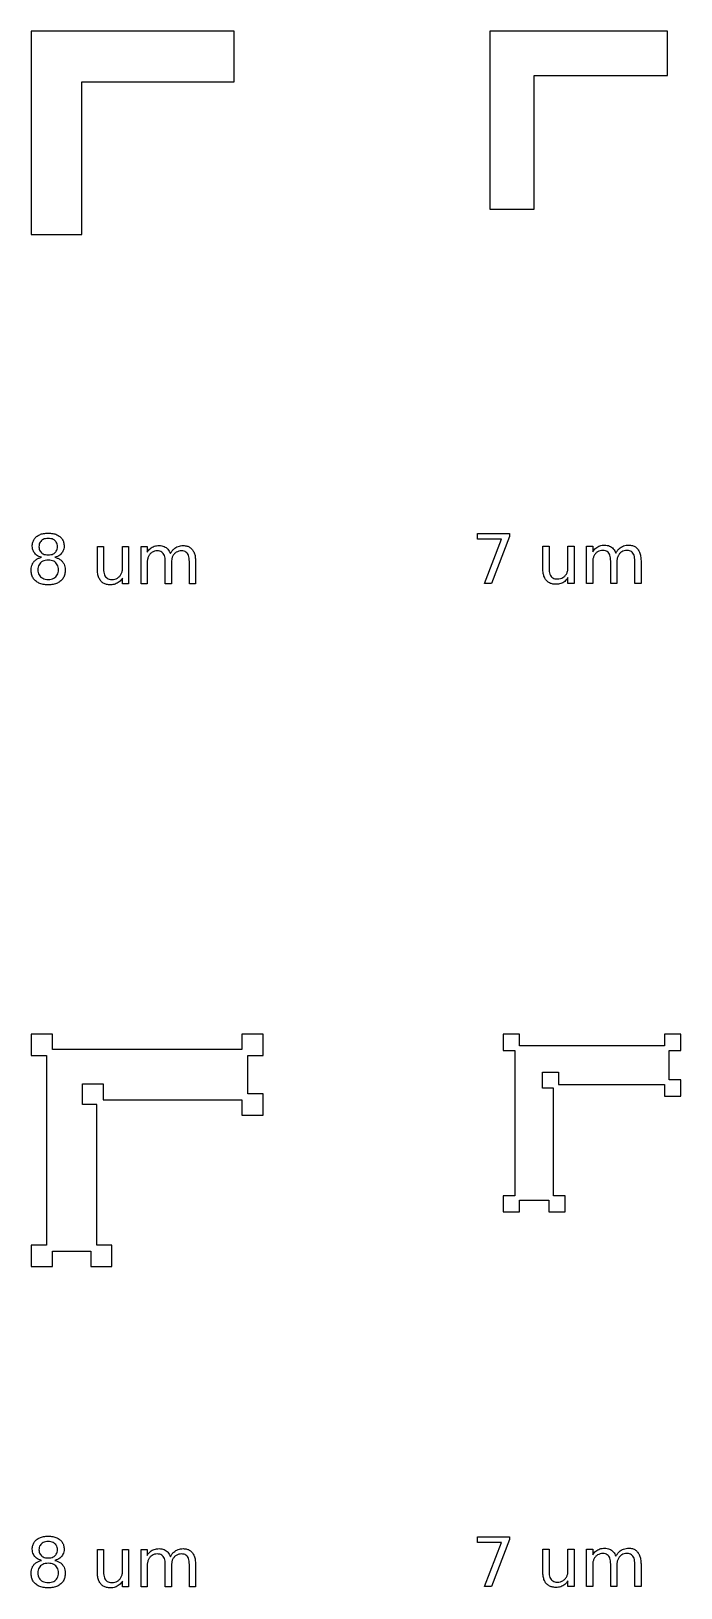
# Model space of a CAD drawing. Extents: x 1 to 50643, y 2 to 54380.
# Drawn here: x 42457 to 43183, y 23562 to 25298 of the extents above; entities that cross this region are included whole.
import ezdxf

# ---------------------------------------------------------------- set-up
doc = ezdxf.new("R2010")
doc.units = 0
doc.layers.add('Layer_1', color=7, linetype='CONTINUOUS')

msp = doc.modelspace()

# ---------------------------------------------------------------- linework, layer by layer
at = {"layer": 'Layer_1', "color": 7}
for points in [[(42457.428403, 25298.098088), (42457.428403, 25241.403295), (42457.428403, 25071.326371), (42514.123026, 25071.326371), (42514.123026, 25241.403295), (42684.200092, 25241.403295), (42684.200092, 25298.098088), (42514.123026, 25298.098088)], [(42969.456767, 25298.098088), (42969.456767, 25248.490166), (42969.456767, 25099.672832), (43019.064491, 25099.672832), (43019.064491, 25248.490166), (43167.881994, 25248.490166), (43167.881994, 25298.098088), (43019.064491, 25298.098088)], [(42955.84186, 24737.634701), (42991.55711, 24737.634701), (42991.55711, 24734.434973), (42971.392884, 24682.090046), (42963.542967, 24682.090046), (42982.51669, 24731.310028), (42955.84186, 24731.310028)], [(42466.204307, 24723.024279)], [(42468.957363, 24711.156506)], [(42476.472432, 24707.956778)], [(42457.428403, 24179.16842), (42457.428403, 24155.438464), (42474.443933, 24155.438464), (42474.443933, 24105.913228), (42474.443933, 23943.913486), (42457.428403, 23943.913486), (42457.428403, 23920.183246), (42481.158643, 23920.183246), (42481.158643, 23937.198776), (42523.97087, 23937.198776), (42523.97087, 23920.183246), (42547.70111, 23920.183246), (42547.70111, 23943.913486), (42530.683879, 23943.913486), (42530.683879, 24100.737447), (42514.662459, 24100.737447), (42514.662459, 24123.842931), (42537.769644, 24123.842931), (42537.769644, 24105.913228), (42692.683621, 24105.913228), (42692.683621, 24088.897414), (42716.413861, 24088.897414), (42716.413861, 24112.629355), (42699.398047, 24112.629355), (42699.398047, 24155.438464), (42716.413861, 24155.438464), (42716.413861, 24179.16842), (42692.683621, 24179.16842), (42692.683621, 24162.15289), (42530.683879, 24162.15289), (42481.158643, 24162.15289), (42481.158643, 24179.16842)], [(42984.563163, 24179.16842), (42984.563163, 24160.999926), (42997.590913, 24160.999926), (42997.590913, 24123.081999), (42997.590913, 23999.050641), (42984.563163, 23999.050641), (42984.563163, 23980.881977), (43002.731827, 23980.881977), (43002.731827, 23993.909727), (43035.510257, 23993.909727), (43035.510257, 23980.881977), (43053.678638, 23980.881977), (43053.678638, 23999.050641), (43040.649754, 23999.050641), (43040.649754, 24119.119447), (43028.38339, 24119.119447), (43028.38339, 24136.809623), (43046.074983, 24136.809623), (43046.074983, 24123.081999), (43164.681396, 24123.081999), (43164.681396, 24110.054221), (43182.849776, 24110.054221), (43182.849776, 24128.224302), (43169.82231, 24128.224302), (43169.82231, 24160.999898), (43182.849776, 24160.999898), (43182.849776, 24179.168392), (43164.681396, 24179.168392), (43164.681396, 24166.14084), (43040.649754, 24166.14084), (43002.731827, 24166.14084), (43002.731827, 24179.168392)], [(42955.84186, 23618.686494), (42991.55711, 23618.686494), (42991.55711, 23615.486766), (42971.392884, 23563.14184), (42963.542967, 23563.14184), (42982.51669, 23612.361821), (42955.84186, 23612.361821)], [(42466.204307, 23604.104419)], [(42468.957363, 23592.236646)], [(42476.472432, 23589.036918)]]:
    msp.add_lwpolyline(points, close=True, dxfattribs=at)
for points in [[(42531.421822, 24698.023637), (42531.421822, 24723.247548), (42538.267247, 24723.247548), (42538.267247, 24698.283891)], [(42559.473221, 24699.623231), (42559.473221, 24723.247548), (42566.318647, 24723.247548), (42566.318647, 24681.57981), (42559.473221, 24681.57981), (42559.473221, 24687.978726)], [(42587.040746, 24705.129344), (42587.040746, 24681.57981), (42580.158118, 24681.57981), (42580.158118, 24723.247548), (42587.040746, 24723.247548), (42587.040746, 24716.774119)], [(42612.859895, 24715.249037), (42612.860003, 24715.248767)], [(43028.760482, 24698.533873), (43028.760482, 24723.757784), (43035.605908, 24723.757784), (43035.605908, 24698.794128)], [(43056.811881, 24700.133467), (43056.811881, 24723.757784), (43063.657307, 24723.757784), (43063.657307, 24682.090046), (43056.811881, 24682.090046), (43056.811881, 24688.488962)], [(43084.379407, 24705.63958), (43084.379407, 24682.090046), (43077.496779, 24682.090046), (43077.496779, 24723.757784), (43084.379407, 24723.757784), (43084.379407, 24717.284355)], [(43110.198556, 24715.759274), (43110.198664, 24715.759004)], [(42531.421876, 24698.024447), (42531.421822, 24698.023637)], [(42614.01325, 24705.129344), (42614.01325, 24681.57981), (42607.130622, 24681.57981), (42607.130622, 24706.50594)], [(42640.985753, 24706.729208), (42640.985753, 24681.57981), (42634.103125, 24681.57981), (42634.103125, 24706.50594)], [(43028.760536, 24698.534683), (43028.760482, 24698.533873)], [(43111.35191, 24705.63958), (43111.35191, 24682.090046), (43104.469282, 24682.090046), (43104.469282, 24707.016176)], [(43138.324414, 24707.239444), (43138.324414, 24682.090046), (43131.441786, 24682.090046), (43131.441786, 24707.016176)], [(42531.421822, 23579.103777), (42531.421822, 23604.327688), (42538.267247, 23604.327688), (42538.267247, 23579.364031)], [(42559.473221, 23580.703371), (42559.473221, 23604.327688), (42566.318647, 23604.327688), (42566.318647, 23562.65995), (42559.473221, 23562.65995), (42559.473221, 23569.058866)], [(42587.040746, 23586.209484), (42587.040746, 23562.65995), (42580.158118, 23562.65995), (42580.158118, 23604.327688), (42587.040746, 23604.327688), (42587.040746, 23597.854259)], [(43028.760482, 23579.585666), (43028.760482, 23604.809577), (43035.605908, 23604.809577), (43035.605908, 23579.845921)], [(43056.811881, 23581.185261), (43056.811881, 23604.809577), (43063.657307, 23604.809577), (43063.657307, 23563.14184), (43056.811881, 23563.14184), (43056.811881, 23569.540756)], [(43084.379407, 23586.691374), (43084.379407, 23563.14184), (43077.496779, 23563.14184), (43077.496779, 23604.809577), (43084.379407, 23604.809577), (43084.379407, 23598.336148)], [(42614.01325, 23586.209484), (42614.01325, 23562.65995), (42607.130622, 23562.65995), (42607.130622, 23587.58608)], [(42612.859895, 23596.329177), (42612.860003, 23596.328907)], [(42640.985753, 23587.809348), (42640.985753, 23562.65995), (42634.103125, 23562.65995), (42634.103125, 23587.58608)], [(43111.35191, 23586.691374), (43111.35191, 23563.14184), (43104.469282, 23563.14184), (43104.469282, 23588.06797)], [(43110.198556, 23596.811067), (43110.198664, 23596.810797)], [(43138.324414, 23588.291238), (43138.324414, 23563.14184), (43131.441786, 23563.14184), (43131.441786, 23588.06797)], [(42531.421876, 23579.104587), (42531.421822, 23579.103777)], [(43028.760536, 23579.586476), (43028.760482, 23579.585666)]]:
    msp.add_lwpolyline(points, dxfattribs=at)
for points, knots in [([(42461.405066, 24715.658047), (42460.866667, 24716.425044), (42459.782551, 24717.969464), (42458.90761, 24720.765323), (42458.60352, 24724.108302), (42459.034393, 24727.798092), (42460.626254, 24731.54339), (42462.504959, 24733.349882), (42463.451223, 24734.259774)], [0, 0, 0, 0, 2.797246, 5.63252, 8.660658, 12.823501, 16.670256, 20.574039, 20.574039, 20.574039, 20.574039]), ([(42463.451223, 24734.259774), (42464.605874, 24735.043588), (42467.016892, 24736.680264), (42471.541762, 24737.882952), (42476.474573, 24738.255538), (42481.426556, 24737.897902), (42485.903545, 24736.636503), (42489.550796, 24734.464087), (42492.288826, 24731.505566), (42493.918916, 24727.809183), (42494.340505, 24724.106068), (42494.035105, 24720.76403), (42493.145535, 24717.965731), (42492.048222, 24716.424463), (42491.502568, 24715.658047)], [0, 0, 0, 0, 4.16136, 8.689301, 13.824853, 18.976882, 23.504823, 27.652034, 31.555817, 35.402571, 39.565414, 42.593962, 45.433163, 48.24145, 48.24145, 48.24145, 48.24145]), ([(42468.882986, 24729.757963), (42468.34546, 24729.178857), (42467.256218, 24728.005356), (42466.352602, 24725.620275), (42466.255433, 24723.91928), (42466.204307, 24723.024279)], [0, 0, 0, 0, 2.3535, 4.769139, 7.451543, 7.451543, 7.451543, 7.451543]), ([(42484.024783, 24729.757963), (42483.364917, 24730.247645), (42481.99252, 24731.266091), (42479.353469, 24732.024179), (42476.465577, 24732.258167), (42473.574029, 24732.024243), (42470.921661, 24731.268236), (42469.544226, 24730.247817), (42468.882986, 24729.757963)], [0, 0, 0, 0, 2.448036, 5.091447, 8.092183, 11.113504, 13.768727, 16.220219, 16.220219, 16.220219, 16.220219]), ([(42484.024783, 24716.290326), (42484.578401, 24716.868133), (42485.696137, 24718.034705), (42486.603412, 24720.42386), (42486.869422, 24723.02435), (42486.603436, 24725.624805), (42485.696208, 24728.013945), (42484.578408, 24729.180294), (42484.024783, 24729.757963)], [0, 0, 0, 0, 2.379857, 4.804849, 7.488331, 10.172021, 12.59693, 14.976488, 14.976488, 14.976488, 14.976488]), ([(42462.335125, 24684.816524), (42461.344937, 24685.860964), (42459.326455, 24687.990035), (42457.7355, 24692.392118), (42457.292744, 24696.664376), (42457.619834, 24700.524868), (42458.656273, 24703.618186), (42460.38568, 24706.300115), (42462.725026, 24708.512969), (42465.628577, 24710.214017), (42467.819598, 24710.834368), (42468.957363, 24711.156506)], [0, 0, 0, 0, 4.277522, 8.719652, 13.714064, 17.095956, 20.264674, 23.399662, 26.572028, 29.845402, 33.381415, 33.381415, 33.381415, 33.381415]), ([(42468.957363, 24711.156506), (42467.946217, 24711.458796), (42465.997582, 24712.041356), (42463.383767, 24713.562566), (42462.057808, 24714.966781), (42461.405066, 24715.658047)], [0, 0, 0, 0, 3.160961, 6.091662, 8.933233, 8.933233, 8.933233, 8.933233]), ([(42466.204307, 24723.024279), (42466.255428, 24722.129151), (42466.35258, 24720.428003), (42467.256139, 24718.042767), (42468.345453, 24716.869356), (42468.882986, 24716.290326)], [0, 0, 0, 0, 2.682791, 5.098514, 7.451851, 7.451851, 7.451851, 7.451851]), ([(42468.882986, 24716.290326), (42469.544226, 24715.800471), (42470.921661, 24714.780052), (42473.574029, 24714.024045), (42476.465577, 24713.790122), (42479.353469, 24714.02411), (42481.99252, 24714.782198), (42483.364917, 24715.800643), (42484.024783, 24716.290326)], [0, 0, 0, 0, 2.451492, 5.106715, 8.128037, 11.128772, 13.772183, 16.220219, 16.220219, 16.220219, 16.220219]), ([(42491.502568, 24715.658047), (42490.858336, 24714.966857), (42489.55035, 24713.563532), (42486.960868, 24712.041172), (42485.027725, 24711.458717), (42484.024702, 24711.156506)], [0, 0, 0, 0, 2.823855, 5.733271, 8.870728, 8.870728, 8.870728, 8.870728]), ([(42484.024702, 24711.156506), (42485.158596, 24710.832286), (42487.339849, 24710.208588), (42490.267652, 24708.537011), (42491.743881, 24706.976067), (42492.469857, 24706.208429)], [0, 0, 0, 0, 3.532212, 6.794864, 9.951952, 9.951952, 9.951952, 9.951952]), ([(42587.040746, 24716.774119), (42587.570302, 24717.571267), (42588.590886, 24719.107566), (42590.497072, 24721.022275), (42592.61697, 24722.503824), (42594.995249, 24723.531513), (42597.62841, 24724.13017), (42600.438861, 24724.322749), (42603.250996, 24724.096805), (42605.90471, 24723.353074), (42607.399242, 24722.410031), (42608.135059, 24721.945734)], [0, 0, 0, 0, 2.865467, 5.522456, 8.050769, 10.581136, 13.243204, 16.115017, 18.999335, 21.678935, 24.27766, 24.27766, 24.27766, 24.27766]), ([(42590.128624, 24714.727988), (42589.505966, 24713.876751), (42588.218139, 24712.11616), (42587.213711, 24708.767771), (42587.1006, 24706.388404), (42587.040746, 24705.129344)], [0, 0, 0, 0, 3.146235, 6.507269, 10.284576, 10.284576, 10.284576, 10.284576]), ([(42605.009979, 24715.397523), (42604.489064, 24715.981521), (42603.432404, 24717.166145), (42601.070604, 24718.126824), (42598.273412, 24718.40532), (42595.261212, 24718.066352), (42592.306631, 24716.873422), (42590.855753, 24715.444242), (42590.128624, 24714.727988)], [0, 0, 0, 0, 2.321249, 4.708593, 7.42296, 10.704416, 13.726629, 16.762952, 16.762952, 16.762952, 16.762952]), ([(42607.130622, 24706.50594), (42607.089621, 24707.72879), (42607.014619, 24709.965759), (42606.391303, 24713.042199), (42605.442311, 24714.660345), (42605.009979, 24715.397523)], [0, 0, 0, 0, 3.674136, 6.721127, 9.270793, 9.270793, 9.270793, 9.270793]), ([(42608.135059, 24721.945734), (42608.812244, 24721.383994), (42610.19273, 24720.238848), (42611.788241, 24717.924939), (42612.493577, 24716.163727), (42612.859895, 24715.249037)], [0, 0, 0, 0, 2.630463, 5.362369, 8.314268, 8.314268, 8.314268, 8.314268]), ([(42612.860003, 24715.248767), (42613.437357, 24716.205687), (42614.541836, 24718.036275), (42616.619506, 24720.344823), (42618.930471, 24722.131734), (42621.518422, 24723.376619), (42624.37422, 24724.104933), (42627.722628, 24724.358405), (42631.33611, 24723.965645), (42634.930664, 24722.422518), (42636.609703, 24720.593165), (42637.451447, 24719.676066)], [0, 0, 0, 0, 3.346831, 6.402488, 9.257338, 12.058267, 14.954848, 18.048226, 22.090022, 25.769364, 29.468256, 29.468256, 29.468256, 29.468256]), ([(42634.103125, 24706.50594), (42634.066892, 24707.726687), (42634.000475, 24709.964383), (42633.319043, 24713.00115), (42632.147281, 24715.409105), (42630.388389, 24717.140821), (42628.091592, 24718.132715), (42625.291483, 24718.401351), (42622.267827, 24718.077444), (42619.324757, 24716.871459), (42616.959012, 24714.831991), (42615.22298, 24712.118038), (42614.175734, 24708.793848), (42614.06951, 24706.398181), (42614.01325, 24705.129344)], [0, 0, 0, 0, 3.657612, 6.704603, 9.268965, 11.584273, 13.948965, 16.622292, 19.944293, 22.984484, 26.013613, 29.163319, 32.536177, 36.334097, 36.334097, 36.334097, 36.334097]), ([(42637.451447, 24719.676066), (42638.168105, 24718.553267), (42639.691375, 24716.166738), (42640.790483, 24711.676637), (42640.917522, 24708.457931), (42640.985753, 24706.729208)], [0, 0, 0, 0, 3.974643, 8.448175, 13.638508, 13.638508, 13.638508, 13.638508]), ([(43084.379407, 24717.284355), (43084.908963, 24718.081503), (43085.929547, 24719.617802), (43087.835733, 24721.532511), (43089.955631, 24723.01406), (43092.33391, 24724.041749), (43094.967071, 24724.640407), (43097.777522, 24724.832985), (43100.589657, 24724.607042), (43103.243371, 24723.863311), (43104.737903, 24722.920268), (43105.473719, 24722.455971)], [0, 0, 0, 0, 2.865467, 5.522456, 8.050769, 10.581136, 13.243204, 16.115017, 18.999335, 21.678935, 24.27766, 24.27766, 24.27766, 24.27766]), ([(43087.467285, 24715.238224), (43086.844626, 24714.386987), (43085.556799, 24712.626396), (43084.552371, 24709.278008), (43084.43926, 24706.89864), (43084.379407, 24705.63958)], [0, 0, 0, 0, 3.146235, 6.507269, 10.284576, 10.284576, 10.284576, 10.284576]), ([(43102.348639, 24715.907759), (43101.827725, 24716.491757), (43100.771064, 24717.676381), (43098.409264, 24718.63706), (43095.612072, 24718.915557), (43092.599872, 24718.576588), (43089.645291, 24717.383658), (43088.194413, 24715.954478), (43087.467285, 24715.238224)], [0, 0, 0, 0, 2.321249, 4.708593, 7.42296, 10.704416, 13.726629, 16.762952, 16.762952, 16.762952, 16.762952]), ([(43104.469282, 24707.016176), (43104.428282, 24708.239026), (43104.35328, 24710.475995), (43103.729964, 24713.552435), (43102.780971, 24715.170581), (43102.348639, 24715.907759)], [0, 0, 0, 0, 3.674136, 6.721127, 9.270793, 9.270793, 9.270793, 9.270793]), ([(43105.473719, 24722.455971), (43106.150905, 24721.89423), (43107.531391, 24720.749084), (43109.126902, 24718.435176), (43109.832238, 24716.673964), (43110.198556, 24715.759274)], [0, 0, 0, 0, 2.630463, 5.362369, 8.314268, 8.314268, 8.314268, 8.314268]), ([(43110.198664, 24715.759004), (43110.776018, 24716.715923), (43111.880497, 24718.546511), (43113.958167, 24720.85506), (43116.269132, 24722.64197), (43118.857083, 24723.886855), (43121.71288, 24724.61517), (43125.061288, 24724.868641), (43128.67477, 24724.475881), (43132.269325, 24722.932754), (43133.948363, 24721.103402), (43134.790107, 24720.186302)], [0, 0, 0, 0, 3.346831, 6.402488, 9.257338, 12.058267, 14.954848, 18.048226, 22.090022, 25.769364, 29.468256, 29.468256, 29.468256, 29.468256]), ([(43131.441786, 24707.016176), (43131.405553, 24708.236923), (43131.339135, 24710.474619), (43130.657704, 24713.511387), (43129.485942, 24715.919341), (43127.72705, 24717.651057), (43125.430252, 24718.642951), (43122.630144, 24718.911587), (43119.606488, 24718.587681), (43116.663418, 24717.381696), (43114.297672, 24715.342227), (43112.561641, 24712.628274), (43111.514394, 24709.304084), (43111.40817, 24706.908417), (43111.35191, 24705.63958)], [0, 0, 0, 0, 3.657612, 6.704603, 9.268965, 11.584273, 13.948965, 16.622292, 19.944293, 22.984484, 26.013613, 29.163319, 32.536177, 36.334097, 36.334097, 36.334097, 36.334097]), ([(43134.790107, 24720.186302), (43135.506765, 24719.063503), (43137.030035, 24716.676974), (43138.129143, 24712.186873), (43138.256183, 24708.968168), (43138.324414, 24707.239444)], [0, 0, 0, 0, 3.974643, 8.448175, 13.638508, 13.638508, 13.638508, 13.638508]), ([(42468.027277, 24705.092357), (42467.412995, 24704.407602), (42466.166129, 24703.017689), (42465.170639, 24700.231943), (42464.874555, 24697.205127), (42465.17064, 24694.178335), (42466.166147, 24691.392689), (42467.412997, 24690.002811), (42468.027277, 24689.318065)], [0, 0, 0, 0, 2.737339, 5.55624, 8.683292, 11.810196, 14.629013, 17.366328, 17.366328, 17.366328, 17.366328]), ([(42476.472432, 24707.956778), (42475.36076, 24707.901514), (42473.258105, 24707.796986), (42470.301002, 24706.857811), (42468.770451, 24705.669401), (42468.027277, 24705.092357)], [0, 0, 0, 0, 3.334586, 6.307156, 9.112846, 9.112846, 9.112846, 9.112846]), ([(42484.917586, 24705.092357), (42484.180188, 24705.669729), (42482.657724, 24706.861792), (42479.697437, 24707.797934), (42477.589488, 24707.901759), (42476.472432, 24707.956778)], [0, 0, 0, 0, 2.792089, 5.764659, 9.115704, 9.115704, 9.115704, 9.115704]), ([(42484.917586, 24689.318065), (42485.538782, 24690.007984), (42486.794726, 24691.402874), (42487.807664, 24694.186882), (42488.109036, 24697.210658), (42487.808797, 24700.233994), (42486.798815, 24703.021817), (42485.539147, 24704.408247), (42484.917586, 24705.092357)], [0, 0, 0, 0, 2.763037, 5.586354, 8.69737, 11.824874, 14.648275, 17.398468, 17.398468, 17.398468, 17.398468]), ([(42492.469857, 24706.208429), (42493.082552, 24705.355383), (42494.314532, 24703.640115), (42495.317471, 24700.518588), (42495.655615, 24696.666949), (42495.206174, 24692.389242), (42493.601252, 24687.98595), (42491.569985, 24685.860351), (42490.572482, 24684.816524)], [0, 0, 0, 0, 3.134988, 6.303706, 9.685598, 14.680463, 19.127178, 23.417912, 23.417912, 23.417912, 23.417912]), ([(42553.669489, 24682.323857), (42552.913264, 24681.956465), (42551.371177, 24681.207284), (42548.773493, 24680.626996), (42545.498637, 24680.40529), (42541.762725, 24680.766774), (42537.932342, 24682.269871), (42534.926156, 24684.88805), (42532.835403, 24688.490858), (42531.608068, 24692.982448), (42531.487067, 24696.259108), (42531.421876, 24698.024447)], [0, 0, 0, 0, 2.515219, 5.129008, 7.918347, 12.348616, 16.275096, 20.064312, 24.07324, 28.599235, 33.885937, 33.885937, 33.885937, 33.885937]), ([(42538.267247, 24698.283891), (42538.311605, 24697.0767), (42538.393422, 24694.85009), (42539.092386, 24691.765948), (42540.10489, 24690.143745), (42540.573902, 24689.392308)], [0, 0, 0, 0, 3.625967, 6.687936, 9.3303, 9.3303, 9.3303, 9.3303]), ([(42556.236533, 24689.9876), (42556.888633, 24690.837809), (42558.232173, 24692.589519), (42559.292358, 24695.960549), (42559.410678, 24698.356658), (42559.473221, 24699.623231)], [0, 0, 0, 0, 3.19546, 6.5837, 10.383001, 10.383001, 10.383001, 10.383001]), ([(43051.008149, 24682.834094), (43050.251924, 24682.466702), (43048.709838, 24681.71752), (43046.112154, 24681.137232), (43042.837297, 24680.915526), (43039.101385, 24681.27701), (43035.271003, 24682.780107), (43032.264816, 24685.398287), (43030.174064, 24689.001094), (43028.946729, 24693.492684), (43028.825727, 24696.769345), (43028.760536, 24698.534683)], [0, 0, 0, 0, 2.515219, 5.129008, 7.918347, 12.348616, 16.275096, 20.064312, 24.07324, 28.599235, 33.885937, 33.885937, 33.885937, 33.885937]), ([(43035.605908, 24698.794128), (43035.650266, 24697.586937), (43035.732082, 24695.360326), (43036.431047, 24692.276184), (43037.44355, 24690.653982), (43037.912563, 24689.902544)], [0, 0, 0, 0, 3.625967, 6.687936, 9.3303, 9.3303, 9.3303, 9.3303]), ([(43053.575194, 24690.497836), (43054.227293, 24691.348045), (43055.570833, 24693.099755), (43056.631019, 24696.470786), (43056.749338, 24698.866895), (43056.811881, 24700.133467)], [0, 0, 0, 0, 3.19546, 6.5837, 10.383001, 10.383001, 10.383001, 10.383001]), ([(42490.572482, 24684.816524), (42489.361913, 24683.940863), (42486.81432, 24682.098069), (42481.888143, 24680.769977), (42476.471088, 24680.356384), (42471.049767, 24680.770572), (42466.113362, 24682.099897), (42463.552809, 24683.940986), (42462.335125, 24684.816524)], [0, 0, 0, 0, 4.450378, 9.365641, 15.036728, 20.711935, 25.639057, 30.106861, 30.106861, 30.106861, 30.106861]), ([(42468.027277, 24689.318065), (42468.770447, 24688.73932), (42470.300973, 24687.54742), (42473.258092, 24686.635858), (42476.472432, 24686.356896), (42479.686771, 24686.635858), (42482.643891, 24687.54742), (42484.174417, 24688.73932), (42484.917586, 24689.318065)], [0, 0, 0, 0, 2.805776, 5.778375, 9.112963, 12.447552, 15.420151, 18.225926, 18.225926, 18.225926, 18.225926]), ([(42540.573902, 24689.392308), (42541.137289, 24688.80056), (42542.282697, 24687.597492), (42544.763757, 24686.630092), (42547.700223, 24686.346819), (42550.850695, 24686.682076), (42553.944293, 24687.844796), (42555.476352, 24689.276977), (42556.236533, 24689.9876)], [0, 0, 0, 0, 2.42579, 4.931814, 7.769833, 11.227324, 14.3707, 17.46644, 17.46644, 17.46644, 17.46644]), ([(42559.473221, 24687.978726), (42558.911685, 24687.189537), (42557.827779, 24685.666202), (42555.877131, 24683.731078), (42554.392912, 24682.78499), (42553.669489, 24682.323857)], [0, 0, 0, 0, 2.903556, 5.604602, 8.172962, 8.172962, 8.172962, 8.172962]), ([(43037.912563, 24689.902544), (43038.47595, 24689.310796), (43039.621357, 24688.107728), (43042.102418, 24687.140329), (43045.038883, 24686.857055), (43048.189356, 24687.192312), (43051.282953, 24688.355032), (43052.815013, 24689.787213), (43053.575194, 24690.497836)], [0, 0, 0, 0, 2.42579, 4.931814, 7.769833, 11.227324, 14.3707, 17.46644, 17.46644, 17.46644, 17.46644]), ([(43056.811881, 24688.488962), (43056.250346, 24687.699773), (43055.166439, 24686.176438), (43053.215791, 24684.241315), (43051.731572, 24683.295226), (43051.008149, 24682.834094)], [0, 0, 0, 0, 2.903556, 5.604602, 8.172962, 8.172962, 8.172962, 8.172962]), ([(42463.451223, 23615.339914), (42464.605874, 23616.123728), (42467.016892, 23617.760404), (42471.541762, 23618.963092), (42476.474573, 23619.335678), (42481.426556, 23618.978042), (42485.903545, 23617.716643), (42489.550796, 23615.544227), (42492.288826, 23612.585706), (42493.918916, 23608.889323), (42494.340505, 23605.186208), (42494.035105, 23601.84417), (42493.145535, 23599.045871), (42492.048222, 23597.504603), (42491.502568, 23596.738187)], [0, 0, 0, 0, 4.16136, 8.689301, 13.824853, 18.976882, 23.504823, 27.652034, 31.555817, 35.402571, 39.565414, 42.593962, 45.433163, 48.24145, 48.24145, 48.24145, 48.24145]), ([(42461.405066, 23596.738187), (42460.866667, 23597.505184), (42459.782551, 23599.049604), (42458.90761, 23601.845463), (42458.60352, 23605.188442), (42459.034393, 23608.878232), (42460.626254, 23612.62353), (42462.504959, 23614.430022), (42463.451223, 23615.339914)], [0, 0, 0, 0, 2.797246, 5.63252, 8.660658, 12.823501, 16.670256, 20.574039, 20.574039, 20.574039, 20.574039]), ([(42468.882986, 23610.838103), (42468.34546, 23610.258997), (42467.256218, 23609.085495), (42466.352602, 23606.700415), (42466.255433, 23604.99942), (42466.204307, 23604.104419)], [0, 0, 0, 0, 2.3535, 4.769139, 7.451543, 7.451543, 7.451543, 7.451543]), ([(42466.204307, 23604.104419), (42466.255428, 23603.209291), (42466.35258, 23601.508143), (42467.256139, 23599.122907), (42468.345453, 23597.949496), (42468.882986, 23597.370466)], [0, 0, 0, 0, 2.682791, 5.098514, 7.451851, 7.451851, 7.451851, 7.451851]), ([(42484.024783, 23610.838103), (42483.364917, 23611.327785), (42481.99252, 23612.346231), (42479.353469, 23613.104319), (42476.465577, 23613.338307), (42473.574029, 23613.104383), (42470.921661, 23612.348376), (42469.544226, 23611.327957), (42468.882986, 23610.838103)], [0, 0, 0, 0, 2.448036, 5.091447, 8.092183, 11.113504, 13.768727, 16.220219, 16.220219, 16.220219, 16.220219]), ([(42484.024783, 23597.370466), (42484.578401, 23597.948273), (42485.696137, 23599.114845), (42486.603412, 23601.504), (42486.869422, 23604.10449), (42486.603436, 23606.704945), (42485.696208, 23609.094085), (42484.578408, 23610.260434), (42484.024783, 23610.838103)], [0, 0, 0, 0, 2.379857, 4.804849, 7.488331, 10.172021, 12.59693, 14.976488, 14.976488, 14.976488, 14.976488]), ([(42587.040746, 23597.854259), (42587.570302, 23598.651407), (42588.590886, 23600.187706), (42590.497072, 23602.102415), (42592.61697, 23603.583964), (42594.995249, 23604.611653), (42597.62841, 23605.21031), (42600.438861, 23605.402889), (42603.250996, 23605.176945), (42605.90471, 23604.433214), (42607.399242, 23603.490171), (42608.135059, 23603.025874)], [0, 0, 0, 0, 2.865467, 5.522456, 8.050769, 10.581136, 13.243204, 16.115017, 18.999335, 21.678935, 24.27766, 24.27766, 24.27766, 24.27766]), ([(42605.009979, 23596.477663), (42604.489064, 23597.061661), (42603.432404, 23598.246285), (42601.070604, 23599.206964), (42598.273412, 23599.48546), (42595.261212, 23599.146492), (42592.306631, 23597.953562), (42590.855753, 23596.524382), (42590.128624, 23595.808128)], [0, 0, 0, 0, 2.321249, 4.708593, 7.42296, 10.704416, 13.726629, 16.762952, 16.762952, 16.762952, 16.762952]), ([(42608.135059, 23603.025874), (42608.812244, 23602.464134), (42610.19273, 23601.318988), (42611.788241, 23599.005079), (42612.493577, 23597.243867), (42612.859895, 23596.329177)], [0, 0, 0, 0, 2.630463, 5.362369, 8.314268, 8.314268, 8.314268, 8.314268]), ([(42612.860003, 23596.328907), (42613.437357, 23597.285827), (42614.541836, 23599.116415), (42616.619506, 23601.424963), (42618.930471, 23603.211874), (42621.518422, 23604.456759), (42624.37422, 23605.185073), (42627.722628, 23605.438545), (42631.33611, 23605.045785), (42634.930664, 23603.502658), (42636.609703, 23601.673305), (42637.451447, 23600.756206)], [0, 0, 0, 0, 3.346831, 6.402488, 9.257338, 12.058267, 14.954848, 18.048226, 22.090022, 25.769364, 29.468256, 29.468256, 29.468256, 29.468256]), ([(42634.103125, 23587.58608), (42634.066892, 23588.806827), (42634.000475, 23591.044523), (42633.319043, 23594.08129), (42632.147281, 23596.489245), (42630.388389, 23598.220961), (42628.091592, 23599.212855), (42625.291483, 23599.481491), (42622.267827, 23599.157584), (42619.324757, 23597.951599), (42616.959012, 23595.912131), (42615.22298, 23593.198178), (42614.175734, 23589.873988), (42614.06951, 23587.478321), (42614.01325, 23586.209484)], [0, 0, 0, 0, 3.657612, 6.704603, 9.268965, 11.584273, 13.948965, 16.622292, 19.944293, 22.984484, 26.013613, 29.163319, 32.536177, 36.334097, 36.334097, 36.334097, 36.334097]), ([(42637.451447, 23600.756206), (42638.168105, 23599.633407), (42639.691375, 23597.246878), (42640.790483, 23592.756777), (42640.917522, 23589.538071), (42640.985753, 23587.809348)], [0, 0, 0, 0, 3.974643, 8.448175, 13.638508, 13.638508, 13.638508, 13.638508]), ([(43084.379407, 23598.336148), (43084.908963, 23599.133296), (43085.929547, 23600.669595), (43087.835733, 23602.584305), (43089.955631, 23604.065853), (43092.33391, 23605.093543), (43094.967071, 23605.6922), (43097.777522, 23605.884779), (43100.589657, 23605.658835), (43103.243371, 23604.915104), (43104.737903, 23603.972061), (43105.473719, 23603.507764)], [0, 0, 0, 0, 2.865467, 5.522456, 8.050769, 10.581136, 13.243204, 16.115017, 18.999335, 21.678935, 24.27766, 24.27766, 24.27766, 24.27766]), ([(43102.348639, 23596.959553), (43101.827725, 23597.54355), (43100.771064, 23598.728175), (43098.409264, 23599.688854), (43095.612072, 23599.96735), (43092.599872, 23599.628382), (43089.645291, 23598.435452), (43088.194413, 23597.006272), (43087.467285, 23596.290018)], [0, 0, 0, 0, 2.321249, 4.708593, 7.42296, 10.704416, 13.726629, 16.762952, 16.762952, 16.762952, 16.762952]), ([(43105.473719, 23603.507764), (43106.150905, 23602.946023), (43107.531391, 23601.800878), (43109.126902, 23599.486969), (43109.832238, 23597.725757), (43110.198556, 23596.811067)], [0, 0, 0, 0, 2.630463, 5.362369, 8.314268, 8.314268, 8.314268, 8.314268]), ([(43110.198664, 23596.810797), (43110.776018, 23597.767717), (43111.880497, 23599.598305), (43113.958167, 23601.906853), (43116.269132, 23603.693764), (43118.857083, 23604.938649), (43121.71288, 23605.666963), (43125.061288, 23605.920434), (43128.67477, 23605.527674), (43132.269325, 23603.984548), (43133.948363, 23602.155195), (43134.790107, 23601.238096)], [0, 0, 0, 0, 3.346831, 6.402488, 9.257338, 12.058267, 14.954848, 18.048226, 22.090022, 25.769364, 29.468256, 29.468256, 29.468256, 29.468256]), ([(43131.441786, 23588.06797), (43131.405553, 23589.288717), (43131.339135, 23591.526413), (43130.657704, 23594.56318), (43129.485942, 23596.971135), (43127.72705, 23598.702851), (43125.430252, 23599.694745), (43122.630144, 23599.963381), (43119.606488, 23599.639474), (43116.663418, 23598.433489), (43114.297672, 23596.394021), (43112.561641, 23593.680068), (43111.514394, 23590.355877), (43111.40817, 23587.960211), (43111.35191, 23586.691374)], [0, 0, 0, 0, 3.657612, 6.704603, 9.268965, 11.584273, 13.948965, 16.622292, 19.944293, 22.984484, 26.013613, 29.163319, 32.536177, 36.334097, 36.334097, 36.334097, 36.334097]), ([(43134.790107, 23601.238096), (43135.506765, 23600.115297), (43137.030035, 23597.728768), (43138.129143, 23593.238666), (43138.256183, 23590.019961), (43138.324414, 23588.291238)], [0, 0, 0, 0, 3.974643, 8.448175, 13.638508, 13.638508, 13.638508, 13.638508]), ([(42462.335125, 23565.896664), (42461.344937, 23566.941104), (42459.326455, 23569.070175), (42457.7355, 23573.472258), (42457.292744, 23577.744516), (42457.619834, 23581.605008), (42458.656273, 23584.698326), (42460.38568, 23587.380255), (42462.725026, 23589.593109), (42465.628577, 23591.294157), (42467.819598, 23591.914508), (42468.957363, 23592.236646)], [0, 0, 0, 0, 4.277522, 8.719652, 13.714064, 17.095956, 20.264674, 23.399662, 26.572028, 29.845402, 33.381415, 33.381415, 33.381415, 33.381415]), ([(42468.957363, 23592.236646), (42467.946217, 23592.538936), (42465.997582, 23593.121496), (42463.383767, 23594.642706), (42462.057808, 23596.046921), (42461.405066, 23596.738187)], [0, 0, 0, 0, 3.160961, 6.091662, 8.933233, 8.933233, 8.933233, 8.933233]), ([(42468.027277, 23586.172497), (42467.412995, 23585.487742), (42466.166129, 23584.097829), (42465.170639, 23581.312083), (42464.874555, 23578.285267), (42465.17064, 23575.258475), (42466.166147, 23572.472829), (42467.412997, 23571.082951), (42468.027277, 23570.398205)], [0, 0, 0, 0, 2.737339, 5.55624, 8.683292, 11.810196, 14.629013, 17.366328, 17.366328, 17.366328, 17.366328]), ([(42476.472432, 23589.036918), (42475.36076, 23588.981654), (42473.258105, 23588.877126), (42470.301002, 23587.937951), (42468.770451, 23586.749541), (42468.027277, 23586.172497)], [0, 0, 0, 0, 3.334586, 6.307156, 9.112846, 9.112846, 9.112846, 9.112846]), ([(42468.882986, 23597.370466), (42469.544226, 23596.880611), (42470.921661, 23595.860192), (42473.574029, 23595.104185), (42476.465577, 23594.870262), (42479.353469, 23595.10425), (42481.99252, 23595.862338), (42483.364917, 23596.880783), (42484.024783, 23597.370466)], [0, 0, 0, 0, 2.451492, 5.106715, 8.128037, 11.128772, 13.772183, 16.220219, 16.220219, 16.220219, 16.220219]), ([(42484.917586, 23586.172497), (42484.180188, 23586.749869), (42482.657724, 23587.941932), (42479.697437, 23588.878074), (42477.589488, 23588.981899), (42476.472432, 23589.036918)], [0, 0, 0, 0, 2.792089, 5.764659, 9.115704, 9.115704, 9.115704, 9.115704]), ([(42491.502568, 23596.738187), (42490.858336, 23596.046997), (42489.55035, 23594.643672), (42486.960868, 23593.121312), (42485.027725, 23592.538857), (42484.024702, 23592.236646)], [0, 0, 0, 0, 2.823855, 5.733271, 8.870728, 8.870728, 8.870728, 8.870728]), ([(42484.024702, 23592.236646), (42485.158596, 23591.912426), (42487.339849, 23591.288728), (42490.267652, 23589.617151), (42491.743881, 23588.056207), (42492.469857, 23587.288569)], [0, 0, 0, 0, 3.532212, 6.794864, 9.951952, 9.951952, 9.951952, 9.951952]), ([(42484.917586, 23570.398205), (42485.538782, 23571.088124), (42486.794726, 23572.483014), (42487.807664, 23575.267022), (42488.109036, 23578.290798), (42487.808797, 23581.314134), (42486.798815, 23584.101957), (42485.539147, 23585.488387), (42484.917586, 23586.172497)], [0, 0, 0, 0, 2.763037, 5.586354, 8.69737, 11.824874, 14.648275, 17.398468, 17.398468, 17.398468, 17.398468]), ([(42492.469857, 23587.288569), (42493.082552, 23586.435523), (42494.314532, 23584.720255), (42495.317471, 23581.598728), (42495.655615, 23577.747089), (42495.206174, 23573.469382), (42493.601252, 23569.06609), (42491.569985, 23566.940491), (42490.572482, 23565.896664)], [0, 0, 0, 0, 3.134988, 6.303706, 9.685598, 14.680463, 19.127178, 23.417912, 23.417912, 23.417912, 23.417912]), ([(42590.128624, 23595.808128), (42589.505966, 23594.95689), (42588.218139, 23593.1963), (42587.213711, 23589.847911), (42587.1006, 23587.468544), (42587.040746, 23586.209484)], [0, 0, 0, 0, 3.146235, 6.507269, 10.284576, 10.284576, 10.284576, 10.284576]), ([(42607.130622, 23587.58608), (42607.089621, 23588.80893), (42607.014619, 23591.045899), (42606.391303, 23594.122339), (42605.442311, 23595.740485), (42605.009979, 23596.477663)], [0, 0, 0, 0, 3.674136, 6.721127, 9.270793, 9.270793, 9.270793, 9.270793]), ([(43087.467285, 23596.290018), (43086.844626, 23595.43878), (43085.556799, 23593.678189), (43084.552371, 23590.329801), (43084.43926, 23587.950434), (43084.379407, 23586.691374)], [0, 0, 0, 0, 3.146235, 6.507269, 10.284576, 10.284576, 10.284576, 10.284576]), ([(43104.469282, 23588.06797), (43104.428282, 23589.290819), (43104.35328, 23591.527789), (43103.729964, 23594.604229), (43102.780971, 23596.222375), (43102.348639, 23596.959553)], [0, 0, 0, 0, 3.674136, 6.721127, 9.270793, 9.270793, 9.270793, 9.270793]), ([(42490.572482, 23565.896664), (42489.361913, 23565.021003), (42486.81432, 23563.178209), (42481.888143, 23561.850117), (42476.471088, 23561.436524), (42471.049767, 23561.850712), (42466.113362, 23563.180037), (42463.552809, 23565.021126), (42462.335125, 23565.896664)], [0, 0, 0, 0, 4.450378, 9.365641, 15.036728, 20.711935, 25.639057, 30.106861, 30.106861, 30.106861, 30.106861]), ([(42468.027277, 23570.398205), (42468.770447, 23569.81946), (42470.300973, 23568.62756), (42473.258092, 23567.715998), (42476.472432, 23567.437036), (42479.686771, 23567.715998), (42482.643891, 23568.62756), (42484.174417, 23569.81946), (42484.917586, 23570.398205)], [0, 0, 0, 0, 2.805776, 5.778375, 9.112963, 12.447552, 15.420151, 18.225926, 18.225926, 18.225926, 18.225926]), ([(42553.669489, 23563.403997), (42552.913264, 23563.036605), (42551.371177, 23562.287424), (42548.773493, 23561.707136), (42545.498637, 23561.48543), (42541.762725, 23561.846914), (42537.932342, 23563.350011), (42534.926156, 23565.96819), (42532.835403, 23569.570998), (42531.608068, 23574.062588), (42531.487067, 23577.339248), (42531.421876, 23579.104587)], [0, 0, 0, 0, 2.515219, 5.129008, 7.918347, 12.348616, 16.275096, 20.064312, 24.07324, 28.599235, 33.885937, 33.885937, 33.885937, 33.885937]), ([(42538.267247, 23579.364031), (42538.311605, 23578.15684), (42538.393422, 23575.93023), (42539.092386, 23572.846088), (42540.10489, 23571.223885), (42540.573902, 23570.472448)], [0, 0, 0, 0, 3.625967, 6.687936, 9.3303, 9.3303, 9.3303, 9.3303]), ([(42540.573902, 23570.472448), (42541.137289, 23569.8807), (42542.282697, 23568.677632), (42544.763757, 23567.710232), (42547.700223, 23567.426959), (42550.850695, 23567.762216), (42553.944293, 23568.924936), (42555.476352, 23570.357117), (42556.236533, 23571.06774)], [0, 0, 0, 0, 2.42579, 4.931814, 7.769833, 11.227324, 14.3707, 17.46644, 17.46644, 17.46644, 17.46644]), ([(42559.473221, 23569.058866), (42558.911685, 23568.269677), (42557.827779, 23566.746342), (42555.877131, 23564.811218), (42554.392912, 23563.86513), (42553.669489, 23563.403997)], [0, 0, 0, 0, 2.903556, 5.604602, 8.172962, 8.172962, 8.172962, 8.172962]), ([(42556.236533, 23571.06774), (42556.888633, 23571.917949), (42558.232173, 23573.669659), (42559.292358, 23577.040689), (42559.410678, 23579.436798), (42559.473221, 23580.703371)], [0, 0, 0, 0, 3.19546, 6.5837, 10.383001, 10.383001, 10.383001, 10.383001]), ([(43051.008149, 23563.885887), (43050.251924, 23563.518495), (43048.709838, 23562.769314), (43046.112154, 23562.189025), (43042.837297, 23561.96732), (43039.101385, 23562.328803), (43035.271003, 23563.831901), (43032.264816, 23566.45008), (43030.174064, 23570.052888), (43028.946729, 23574.544478), (43028.825727, 23577.821138), (43028.760536, 23579.586476)], [0, 0, 0, 0, 2.515219, 5.129008, 7.918347, 12.348616, 16.275096, 20.064312, 24.07324, 28.599235, 33.885937, 33.885937, 33.885937, 33.885937]), ([(43035.605908, 23579.845921), (43035.650266, 23578.63873), (43035.732082, 23576.41212), (43036.431047, 23573.327978), (43037.44355, 23571.705775), (43037.912563, 23570.954338)], [0, 0, 0, 0, 3.625967, 6.687936, 9.3303, 9.3303, 9.3303, 9.3303]), ([(43037.912563, 23570.954338), (43038.47595, 23570.36259), (43039.621357, 23569.159522), (43042.102418, 23568.192122), (43045.038883, 23567.908849), (43048.189356, 23568.244106), (43051.282953, 23569.406826), (43052.815013, 23570.839007), (43053.575194, 23571.54963)], [0, 0, 0, 0, 2.42579, 4.931814, 7.769833, 11.227324, 14.3707, 17.46644, 17.46644, 17.46644, 17.46644]), ([(43056.811881, 23569.540756), (43056.250346, 23568.751567), (43055.166439, 23567.228231), (43053.215791, 23565.293108), (43051.731572, 23564.34702), (43051.008149, 23563.885887)], [0, 0, 0, 0, 2.903556, 5.604602, 8.172962, 8.172962, 8.172962, 8.172962]), ([(43053.575194, 23571.54963), (43054.227293, 23572.399839), (43055.570833, 23574.151548), (43056.631019, 23577.522579), (43056.749338, 23579.918688), (43056.811881, 23581.185261)], [0, 0, 0, 0, 3.19546, 6.5837, 10.383001, 10.383001, 10.383001, 10.383001])]:
    msp.add_open_spline(points, degree=3, knots=knots, dxfattribs=at)

doc.saveas('drawing.dxf')
